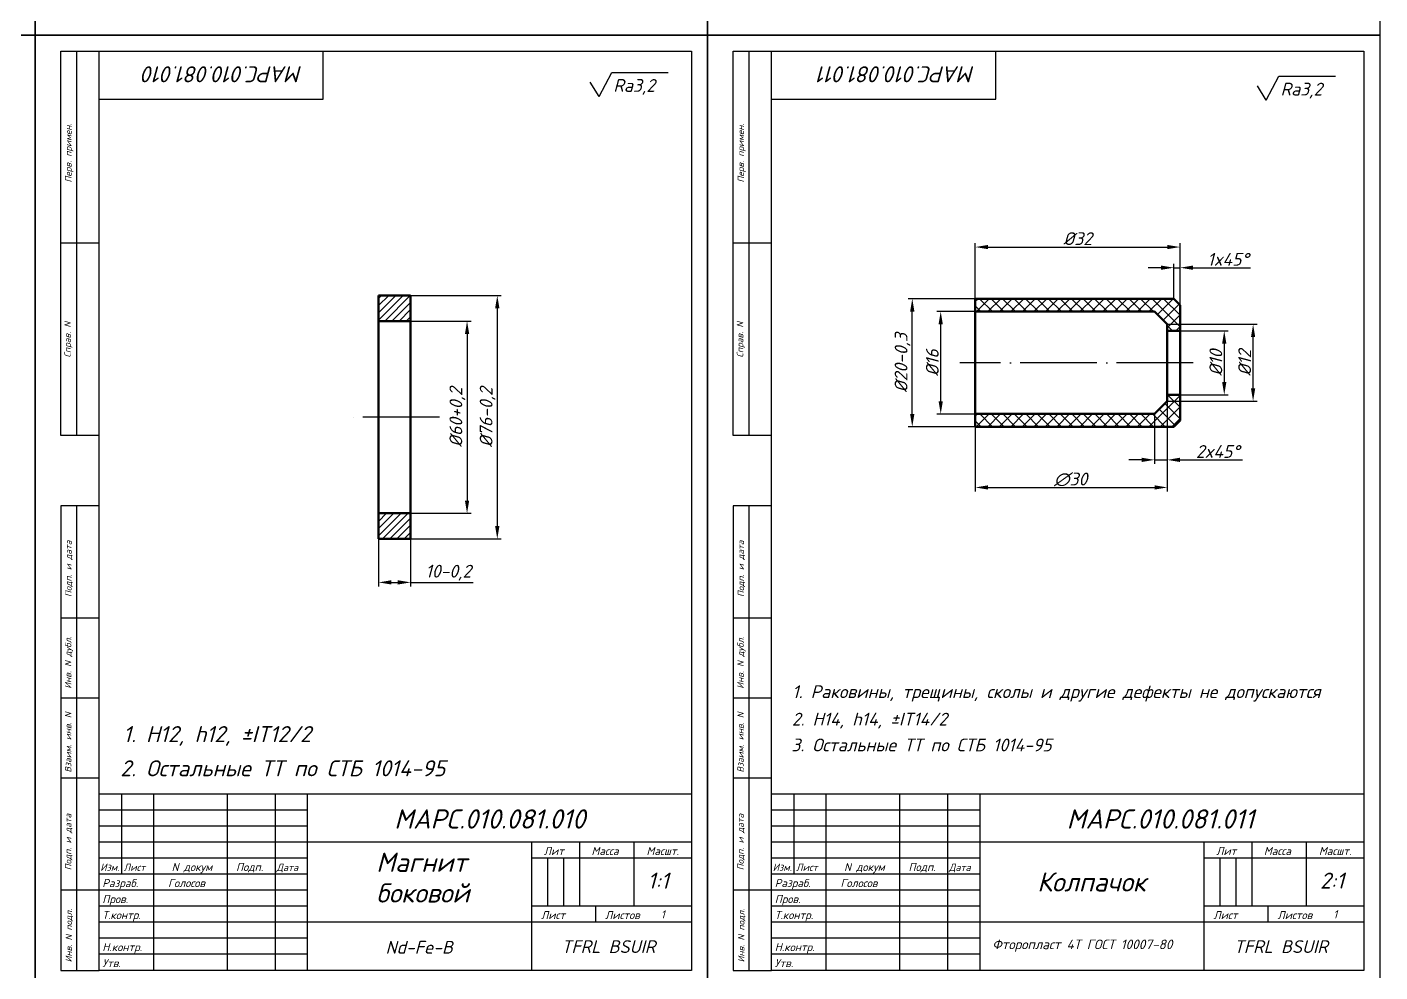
# Model space of a CAD drawing. Header units: millimetres. Extents: x -5427 to 3670, y -5891 to 948.
# Drawn here: x -4169.6 to -3747.1, y 359 to 654 of the extents above; entities that cross this region are included whole.
import ezdxf
from ezdxf.enums import TextEntityAlignment as Align

# ---------------------------------------------------------------- set-up
doc = ezdxf.new("R2010")
doc.units = ezdxf.units.MM
doc.header["$MEASUREMENT"] = 0
doc.linetypes.add('ACAD_ISO04W100', pattern=[30, 24, -3, 0, -3])
doc.layers.add('оси', color=1, linetype='ACAD_ISO04W100')
doc.layers.add('Толстые', color=7, linetype='Continuous', lineweight=50)
doc.layers.add('Тонкие', color=140, linetype='Continuous', lineweight=25)
doc.styles.get("Standard").update_dxf_attribs({"font": 'isocpeui.ttf'})
doc.styles.add('Для рамки', font='simplex.shx', dxfattribs={"oblique": 15, "height": 4})
doc.dimstyles.new('ISO-25', dxfattribs={"dimtxt": 4, "dimasz": 4, "dimexe": 1.25, "dimexo": 0, "dimtad": 1, "dimtxsty": 'Standard', "dimcen": 2.5, "dimadec": 0, "dimazin": 0, "dimtfac": 1, "dimtmove": 0, "dimatfit": 3, "dimfxl": 1, "dimarcsym": 0})

# ---------------------------------------------------------------- blocks, each defined once
blk = doc.blocks.new('*D593')
at = {"layer": 'Defpoints', "color": 0, "transparency": 16777216}
for p in [(-3884.29, 565.18), (-3873.52, 565.18), (-3873.52, 533.18)]:
    blk.add_point(p, dxfattribs=at)
at = {"layer": 'Тонкие', "color": 0, "lineweight": -2, "transparency": 16777216}
for p, q in [((-3873.52, 565.18), (-3885.54, 565.18)), ((-3884.29, 537.18), (-3884.29, 561.18)), ((-3873.52, 533.18), (-3885.54, 533.18))]:
    blk.add_line(p, q, dxfattribs=at)
at = {"layer": 'Тонкие', "color": 0, "transparency": 16777216}
for points in [[(-3884.96, 561.18), (-3883.62, 561.18), (-3884.29, 565.18)], [(-3884.96, 537.18), (-3883.62, 537.18), (-3884.29, 533.18)]]:
    blk.add_solid(points, dxfattribs=at)
at = {"layer": 'Тонкие', "color": 0, "transparency": 16777216, "insert": (-3886.91, 549.18), "char_height": 4, "attachment_point": 5, "rotation": 90}
blk.add_mtext('%%c16', dxfattribs=at)
blk = doc.blocks.new('*D594')
at = {"layer": 'Defpoints', "color": 0, "transparency": 16777216}
for p in [(-3893.17, 569.18), (-3873.52, 569.18), (-3873.52, 529.18)]:
    blk.add_point(p, dxfattribs=at)
at = {"layer": 'Тонкие', "color": 0, "lineweight": -2, "transparency": 16777216}
for p, q in [((-3873.52, 569.18), (-3894.42, 569.18)), ((-3893.17, 533.18), (-3893.17, 565.18)), ((-3873.52, 529.18), (-3894.42, 529.18))]:
    blk.add_line(p, q, dxfattribs=at)
at = {"layer": 'Тонкие', "color": 0, "transparency": 16777216}
for points in [[(-3893.84, 565.18), (-3892.5, 565.18), (-3893.17, 569.18)], [(-3893.84, 533.18), (-3892.5, 533.18), (-3893.17, 529.18)]]:
    blk.add_solid(points, dxfattribs=at)
at = {"layer": 'Тонкие', "color": 0, "transparency": 16777216, "insert": (-3896.2, 549.18), "char_height": 4, "attachment_point": 5, "rotation": 90}
blk.add_mtext('%%c20-0,3', dxfattribs=at)
blk = doc.blocks.new('*D595')
at = {"layer": 'Defpoints', "color": 0, "transparency": 16777216}
for p in [(-3809.52, 559.18), (-3809.52, 539.18), (-3795.74, 539.18)]:
    blk.add_point(p, dxfattribs=at)
at = {"layer": 'Тонкие', "color": 0, "lineweight": -2, "transparency": 16777216}
for p, q in [((-3809.52, 559.18), (-3794.49, 559.18)), ((-3795.74, 555.18), (-3795.74, 543.18)), ((-3809.52, 539.18), (-3794.49, 539.18))]:
    blk.add_line(p, q, dxfattribs=at)
at = {"layer": 'Тонкие', "color": 0, "transparency": 16777216}
for points in [[(-3796.4, 555.18), (-3795.07, 555.18), (-3795.74, 559.18)], [(-3796.4, 543.18), (-3795.07, 543.18), (-3795.74, 539.18)]]:
    blk.add_solid(points, dxfattribs=at)
at = {"layer": 'Тонкие', "color": 0, "transparency": 16777216, "insert": (-3798.36, 549.18), "char_height": 4, "attachment_point": 5, "rotation": 90}
blk.add_mtext('%%c10', dxfattribs=at)
blk = doc.blocks.new('*D596')
at = {"layer": 'Defpoints', "color": 0, "transparency": 16777216}
for p in [(-3813.52, 537.18), (-3817.52, 533.18), (-3813.52, 518.86)]:
    blk.add_point(p, dxfattribs=at)
at = {"layer": 'Тонкие', "color": 0, "lineweight": -2, "transparency": 16777216}
for p, q in [((-3813.52, 537.18), (-3813.52, 517.61)), ((-3817.52, 533.18), (-3817.52, 517.61)), ((-3821.52, 518.86), (-3825.52, 518.86)), ((-3817.52, 518.86), (-3813.52, 518.86)), ((-3809.52, 518.86), (-3790.01, 518.86))]:
    blk.add_line(p, q, dxfattribs=at)
at = {"layer": 'Тонкие', "color": 0, "transparency": 16777216}
for points in [[(-3821.52, 519.53), (-3821.52, 518.19), (-3817.52, 518.86)], [(-3809.52, 519.53), (-3809.52, 518.19), (-3813.52, 518.86)]]:
    blk.add_solid(points, dxfattribs=at)
at = {"layer": 'Тонкие', "color": 0, "transparency": 16777216, "insert": (-3797.76, 521.48), "char_height": 4, "attachment_point": 5}
blk.add_mtext('2x45%%d', dxfattribs=at)
blk = doc.blocks.new('*D597')
at = {"layer": 'Defpoints', "color": 0, "transparency": 16777216}
for p in [(-3809.52, 578.86), (-3811.52, 569.18), (-3809.52, 567.18)]:
    blk.add_point(p, dxfattribs=at)
at = {"layer": 'Тонкие', "color": 0, "lineweight": -2, "transparency": 16777216}
for p, q in [((-3815.52, 578.86), (-3819.52, 578.86)), ((-3811.52, 569.18), (-3811.52, 580.11)), ((-3811.52, 578.86), (-3809.52, 578.86)), ((-3809.52, 567.18), (-3809.52, 580.11)), ((-3805.52, 578.86), (-3787.58, 578.86))]:
    blk.add_line(p, q, dxfattribs=at)
at = {"layer": 'Тонкие', "color": 0, "transparency": 16777216}
for points in [[(-3815.52, 579.53), (-3815.52, 578.19), (-3811.52, 578.86)], [(-3805.52, 579.53), (-3805.52, 578.19), (-3809.52, 578.86)]]:
    blk.add_solid(points, dxfattribs=at)
at = {"layer": 'Тонкие', "color": 0, "transparency": 16777216, "insert": (-3794.55, 581.48), "char_height": 4, "attachment_point": 5}
blk.add_mtext('1x45%%d', dxfattribs=at)
blk = doc.blocks.new('*D598')
at = {"layer": 'Defpoints', "color": 0, "transparency": 16777216}
for p in [(-3813.52, 561.18), (-3786.73, 561.18), (-3813.52, 537.18)]:
    blk.add_point(p, dxfattribs=at)
at = {"layer": 'Тонкие', "color": 0, "lineweight": -2, "transparency": 16777216}
for p, q in [((-3813.52, 561.18), (-3785.48, 561.18)), ((-3786.73, 541.18), (-3786.73, 557.18)), ((-3813.52, 537.18), (-3785.48, 537.18))]:
    blk.add_line(p, q, dxfattribs=at)
at = {"layer": 'Тонкие', "color": 0, "transparency": 16777216}
for points in [[(-3787.4, 557.18), (-3786.07, 557.18), (-3786.73, 561.18)], [(-3787.4, 541.18), (-3786.07, 541.18), (-3786.73, 537.18)]]:
    blk.add_solid(points, dxfattribs=at)
at = {"layer": 'Тонкие', "color": 0, "transparency": 16777216, "insert": (-3789.36, 549.18), "char_height": 4, "attachment_point": 5, "rotation": 90}
blk.add_mtext('%%c12', dxfattribs=at)
blk = doc.blocks.new('*D658')
at = {"layer": 'Defpoints', "color": 0, "transparency": 16777216}
for p in [(-4049.83, 562.17), (-4049.83, 502.17), (-4032.21, 502.17)]:
    blk.add_point(p, dxfattribs=at)
at = {"layer": 'Тонкие', "color": 0, "lineweight": -2, "transparency": 16777216}
for p, q in [((-4049.83, 562.17), (-4030.96, 562.17)), ((-4032.21, 558.17), (-4032.21, 506.17)), ((-4049.83, 502.17), (-4030.96, 502.17))]:
    blk.add_line(p, q, dxfattribs=at)
at = {"layer": 'Тонкие', "color": 0, "transparency": 16777216}
for points in [[(-4032.87, 558.17), (-4031.54, 558.17), (-4032.21, 562.17)], [(-4032.87, 506.17), (-4031.54, 506.17), (-4032.21, 502.17)]]:
    blk.add_solid(points, dxfattribs=at)
at = {"layer": 'Тонкие', "color": 0, "transparency": 16777216, "insert": (-4035.23, 532.17), "char_height": 4, "attachment_point": 5, "rotation": 90}
blk.add_mtext('%%c60+0,2', dxfattribs=at)
blk = doc.blocks.new('*D659')
at = {"layer": 'Defpoints', "color": 0, "transparency": 16777216}
for p in [(-4049.83, 570.17), (-4049.83, 494.17), (-4022.77, 494.17)]:
    blk.add_point(p, dxfattribs=at)
at = {"layer": 'Тонкие', "color": 0, "lineweight": -2, "transparency": 16777216}
for p, q in [((-4049.83, 570.17), (-4021.52, 570.17)), ((-4022.77, 566.17), (-4022.77, 498.17)), ((-4049.83, 494.17), (-4021.52, 494.17))]:
    blk.add_line(p, q, dxfattribs=at)
at = {"layer": 'Тонкие', "color": 0, "transparency": 16777216}
for points in [[(-4023.44, 566.17), (-4022.1, 566.17), (-4022.77, 570.17)], [(-4023.44, 498.17), (-4022.1, 498.17), (-4022.77, 494.17)]]:
    blk.add_solid(points, dxfattribs=at)
at = {"layer": 'Тонкие', "color": 0, "transparency": 16777216, "insert": (-4025.79, 532.17), "char_height": 4, "attachment_point": 5, "rotation": 90}
blk.add_mtext('%%c76-0,2', dxfattribs=at)
blk = doc.blocks.new('*D660')
at = {"layer": 'Defpoints', "color": 0, "transparency": 16777216}
for p in [(-4059.83, 494.17), (-4049.83, 494.17), (-4049.83, 480.61)]:
    blk.add_point(p, dxfattribs=at)
at = {"layer": 'Тонкие', "color": 0, "lineweight": -2, "transparency": 16777216}
for p, q in [((-4059.83, 494.17), (-4059.83, 479.36)), ((-4049.83, 494.17), (-4049.83, 479.36)), ((-4055.83, 480.61), (-4053.83, 480.61)), ((-4049.83, 480.61), (-4030.27, 480.61))]:
    blk.add_line(p, q, dxfattribs=at)
at = {"layer": 'Тонкие', "color": 0, "transparency": 16777216}
for points in [[(-4055.83, 481.28), (-4055.83, 479.94), (-4059.83, 480.61)], [(-4053.83, 481.28), (-4053.83, 479.94), (-4049.83, 480.61)]]:
    blk.add_solid(points, dxfattribs=at)
at = {"layer": 'Тонкие', "color": 0, "transparency": 16777216, "insert": (-4038.05, 483.64), "char_height": 4, "attachment_point": 5}
blk.add_mtext('10-0,2', dxfattribs=at)

msp = doc.modelspace()

# ---------------------------------------------------------------- hatches: boundary and pattern name
at = {"layer": 'Тонкие'}
h = msp.add_hatch(dxfattribs=at)
h.set_pattern_fill('ANSI31', color=256, scale=0.5, style=0)
h.set_pattern_definition([(45, (-7342.8999, 1302.6054), (-1.122532, 1.122532), [])])
h.paths.add_polyline_path([(-4059.834, 562.169), (-4049.834, 562.169), (-4049.834, 570.169), (-4059.834, 570.169)])
h.paths.add_polyline_path([(-4059.834, 502.169), (-4059.834, 494.169), (-4049.834, 494.169), (-4049.834, 502.169)])
h = msp.add_hatch(dxfattribs=at)
h.set_pattern_fill('ANSI37', color=256, scale=0.8, angle=90, style=0)
h.set_pattern_definition([(135, (-8127.2823, 916.097), (-1.7960512, -1.7960512), []), (225, (-8127.2823, 916.097), (1.7960512, -1.7960512), [])])
h.paths.add_polyline_path([(-3873.517, 569.181), (-3873.517, 565.181), (-3817.517, 565.181), (-3813.517, 561.181), (-3813.517, 559.181), (-3809.517, 559.181), (-3809.517, 567.181), (-3811.517, 569.181)])
h.paths.add_polyline_path([(-3811.517, 529.181), (-3809.517, 531.181), (-3809.517, 539.181), (-3813.517, 539.181), (-3813.517, 537.181), (-3817.517, 533.181), (-3873.517, 533.181), (-3873.517, 529.181)])

# ---------------------------------------------------------------- linework, layer by layer
for p, q in [((-4167.118, 948.486), (-4167.118, 651.486)), ((-4167.118, 651.486), (-4167.118, 948.486)), ((-3957.118, 651.486), (-3957.118, 948.486)), ((-3957.118, 948.486), (-3957.118, 651.486)), ((-3747.118, 948.486), (-3747.118, 651.486)), ((-4167.118, 651.486), (-4377.118, 651.486)), ((-4377.118, 651.486), (-4167.118, 651.486)), ((-4167.118, 651.486), (-4167.118, 354.486)), ((-4167.118, 354.486), (-4167.118, 651.486)), ((-4167.118, 651.486), (-3957.118, 651.486)), ((-3957.118, 651.486), (-4167.118, 651.486)), ((-3957.118, 354.486), (-3957.118, 651.486)), ((-3957.118, 651.486), (-3747.118, 651.486)), ((-3747.118, 651.486), (-3957.118, 651.486)), ((-3957.118, 651.486), (-3957.118, 354.486)), ((-3747.118, 651.486), (-3747.118, 354.486)), ((-4159.118, 526.486), (-4159.118, 646.486)), ((-4159.118, 646.486), (-4147.118, 646.486)), ((-4154.118, 526.486), (-4154.118, 646.486)), ((-4147.118, 359.486), (-4147.118, 646.486)), ((-4147.118, 646.486), (-3962.118, 646.486)), ((-4077.118, 631.486), (-4077.118, 646.486)), ((-3962.118, 646.486), (-3962.118, 359.486)), ((-3949.118, 526.486), (-3949.118, 646.486)), ((-3949.118, 646.486), (-3937.118, 646.486)), ((-3944.118, 526.486), (-3944.118, 646.486)), ((-3937.118, 359.486), (-3937.118, 646.486)), ((-3937.118, 646.486), (-3752.118, 646.486)), ((-3867.118, 631.486), (-3867.118, 646.486)), ((-3752.118, 646.486), (-3752.118, 359.486)), ((-4147.118, 631.486), (-4077.118, 631.486)), ((-3937.118, 631.486), (-3867.118, 631.486)), ((-4147.118, 586.486), (-4159.118, 586.486)), ((-3937.118, 586.486), (-3949.118, 586.486)), ((-4147.118, 526.486), (-4159.118, 526.486)), ((-3937.118, 526.486), (-3949.118, 526.486)), ((-4159.118, 504.486), (-4159.118, 359.486)), ((-4147.118, 504.486), (-4159.118, 504.486)), ((-4154.118, 359.486), (-4154.118, 504.486)), ((-3949.118, 504.486), (-3949.118, 359.486)), ((-3937.118, 504.486), (-3949.118, 504.486)), ((-3944.118, 359.486), (-3944.118, 504.486)), ((-4147.118, 469.486), (-4159.118, 469.486)), ((-3937.118, 469.486), (-3949.118, 469.486)), ((-4147.118, 444.486), (-4159.118, 444.486)), ((-3937.118, 444.486), (-3949.118, 444.486)), ((-4147.118, 419.486), (-4159.118, 419.486)), ((-3937.118, 419.486), (-3949.118, 419.486)), ((-3962.118, 414.486), (-4147.118, 414.486)), ((-4140.118, 414.486), (-4140.118, 389.486)), ((-4140.118, 414.486), (-4140.118, 389.486)), ((-4130.118, 414.486), (-4130.118, 359.486)), ((-4130.118, 414.486), (-4130.118, 359.486)), ((-4107.118, 414.486), (-4107.118, 359.486)), ((-4107.118, 414.486), (-4107.118, 359.486)), ((-4092.118, 414.486), (-4092.118, 359.486)), ((-4092.118, 414.486), (-4092.118, 359.486)), ((-4082.118, 414.486), (-4082.118, 359.486)), ((-4082.118, 414.486), (-4082.118, 359.486)), ((-3752.118, 414.486), (-3937.118, 414.486)), ((-3930.118, 414.486), (-3930.118, 389.486)), ((-3930.118, 414.486), (-3930.118, 389.486)), ((-3920.118, 414.486), (-3920.118, 359.486)), ((-3920.118, 414.486), (-3920.118, 359.486)), ((-3897.118, 414.486), (-3897.118, 359.486)), ((-3897.118, 414.486), (-3897.118, 359.486)), ((-3882.118, 414.486), (-3882.118, 359.486)), ((-3882.118, 414.486), (-3882.118, 359.486)), ((-3872.118, 414.486), (-3872.118, 359.486)), ((-3872.118, 414.486), (-3872.118, 359.486)), ((-3962.118, 399.486), (-4082.118, 399.486)), ((-4012.118, 399.486), (-4012.118, 359.486)), ((-4012.118, 399.486), (-4012.118, 359.486)), ((-3997.118, 399.486), (-3997.118, 379.486)), ((-3997.118, 399.486), (-3997.118, 379.486)), ((-3980.118, 399.486), (-3980.118, 379.486)), ((-3980.118, 399.486), (-3980.118, 379.486)), ((-3752.118, 399.486), (-3872.118, 399.486)), ((-3802.118, 399.486), (-3802.118, 359.486)), ((-3802.118, 399.486), (-3802.118, 359.486)), ((-3787.118, 399.486), (-3787.118, 379.486)), ((-3787.118, 399.486), (-3787.118, 379.486)), ((-3770.118, 399.486), (-3770.118, 379.486)), ((-3770.118, 399.486), (-3770.118, 379.486)), ((-4082.118, 394.486), (-4147.118, 394.486)), ((-3962.118, 394.486), (-4012.118, 394.486)), ((-3872.118, 394.486), (-3937.118, 394.486)), ((-3752.118, 394.486), (-3802.118, 394.486)), ((-4082.118, 389.486), (-4147.118, 389.486)), ((-4082.118, 389.486), (-4147.118, 389.486)), ((-3872.118, 389.486), (-3937.118, 389.486)), ((-3872.118, 389.486), (-3937.118, 389.486)), ((-4147.118, 384.486), (-4159.118, 384.486)), ((-3937.118, 384.486), (-3949.118, 384.486)), ((-3962.118, 379.486), (-4012.118, 379.486)), ((-3962.118, 379.486), (-4012.118, 379.486)), ((-3992.118, 379.486), (-3992.118, 374.486)), ((-3992.118, 379.486), (-3992.118, 374.486)), ((-3752.118, 379.486), (-3802.118, 379.486)), ((-3752.118, 379.486), (-3802.118, 379.486)), ((-3782.118, 379.486), (-3782.118, 374.486)), ((-3782.118, 379.486), (-3782.118, 374.486)), ((-3962.118, 374.486), (-4082.118, 374.486)), ((-3962.118, 374.486), (-4082.118, 374.486)), ((-3752.118, 374.486), (-3872.118, 374.486)), ((-3752.118, 374.486), (-3872.118, 374.486)), ((-4159.118, 359.486), (-4147.118, 359.486)), ((-3962.118, 359.486), (-4147.118, 359.486)), ((-3949.118, 359.486), (-3937.118, 359.486)), ((-3752.118, 359.486), (-3937.118, 359.486))]:
    msp.add_line(p, q)
at = {"layer": 'оси'}
for p, q in [((-3805.426, 549.181), (-3878.368, 549.181)), ((-4040.794, 532.169), (-4067.807, 532.169))]:
    msp.add_line(p, q, dxfattribs=at)
at = {"layer": 'Толстые'}
for p, q in [((-4049.834, 570.169), (-4059.834, 570.169)), ((-4059.834, 494.169), (-4059.834, 570.169)), ((-4049.834, 494.169), (-4049.834, 570.169)), ((-3811.517, 569.181), (-3873.517, 569.181)), ((-3873.517, 529.181), (-3873.517, 569.181)), ((-3809.517, 567.181), (-3811.517, 569.181)), ((-3809.517, 531.181), (-3809.517, 567.181)), ((-4049.834, 562.169), (-4059.834, 562.169)), ((-3873.517, 565.181), (-3817.517, 565.181)), ((-3813.517, 561.181), (-3817.517, 565.181)), ((-3813.517, 561.181), (-3813.517, 537.181)), ((-3809.517, 559.181), (-3813.517, 559.181)), ((-3813.517, 537.181), (-3817.517, 533.181)), ((-3809.517, 539.181), (-3813.517, 539.181)), ((-3873.517, 533.181), (-3817.517, 533.181)), ((-3873.517, 529.181), (-3873.517, 533.181)), ((-3811.517, 529.181), (-3873.517, 529.181)), ((-3809.517, 531.181), (-3811.517, 529.181)), ((-4049.834, 502.169), (-4059.834, 502.169)), ((-4049.834, 494.169), (-4059.834, 494.169))]:
    msp.add_line(p, q, dxfattribs=at)
at = {"layer": 'Тонкие'}
for p, q in [((-3990.991, 632.335), (-3987.026, 639.76)), ((-3987.026, 639.76), (-3969.361, 639.756)), ((-3782.61, 631.188), (-3778.645, 638.613)), ((-3778.645, 638.613), (-3760.98, 638.608)), ((-3990.991, 632.335), (-3993.716, 636.79)), ((-3782.61, 631.188), (-3785.335, 635.643)), ((-3873.517, 569.181), (-3873.517, 586.553)), ((-3869.517, 585.303), (-3813.517, 585.303)), ((-3809.517, 567.181), (-3809.517, 586.553)), ((-3813.517, 537.181), (-3813.517, 509)), ((-3873.517, 529.181), (-3873.517, 509)), ((-3869.517, 510.25), (-3817.517, 510.25)), ((-4082.118, 409.486), (-4147.118, 409.486)), ((-3872.118, 409.486), (-3937.118, 409.486)), ((-4082.118, 404.486), (-4147.118, 404.486)), ((-3872.118, 404.486), (-3937.118, 404.486)), ((-4082.118, 399.486), (-4147.118, 399.486)), ((-3872.118, 399.486), (-3937.118, 399.486)), ((-4007.118, 394.486), (-4007.118, 379.486)), ((-4007.118, 394.486), (-4007.118, 379.486)), ((-4002.118, 394.486), (-4002.118, 379.486)), ((-4002.118, 394.486), (-4002.118, 379.486)), ((-3797.118, 394.486), (-3797.118, 379.486)), ((-3797.118, 394.486), (-3797.118, 379.486)), ((-3792.118, 394.486), (-3792.118, 379.486)), ((-3792.118, 394.486), (-3792.118, 379.486)), ((-4082.118, 384.486), (-4147.118, 384.486)), ((-4082.118, 384.486), (-4147.118, 384.486)), ((-3872.118, 384.486), (-3937.118, 384.486)), ((-3872.118, 384.486), (-3937.118, 384.486)), ((-4082.118, 379.486), (-4147.118, 379.486)), ((-4082.118, 379.486), (-4147.118, 379.486)), ((-3872.118, 379.486), (-3937.118, 379.486)), ((-3872.118, 379.486), (-3937.118, 379.486)), ((-4082.118, 374.486), (-4147.118, 374.486)), ((-4082.118, 374.486), (-4147.118, 374.486)), ((-3872.118, 374.486), (-3937.118, 374.486)), ((-3872.118, 374.486), (-3937.118, 374.486)), ((-4082.118, 369.486), (-4147.118, 369.486)), ((-4082.118, 369.486), (-4147.118, 369.486)), ((-3872.118, 369.486), (-3937.118, 369.486)), ((-3872.118, 369.486), (-3937.118, 369.486)), ((-4082.118, 364.486), (-4147.118, 364.486)), ((-4082.118, 364.486), (-4147.118, 364.486)), ((-3872.118, 364.486), (-3937.118, 364.486)), ((-3872.118, 364.486), (-3937.118, 364.486))]:
    msp.add_line(p, q, dxfattribs=at)
for points in [[(-3869.517, 585.969), (-3869.517, 584.636), (-3873.517, 585.303)], [(-3813.517, 585.969), (-3813.517, 584.636), (-3809.517, 585.303)], [(-3869.517, 510.916), (-3869.517, 509.583), (-3873.517, 510.25)], [(-3817.517, 510.916), (-3817.517, 509.583), (-3813.517, 510.25)]]:
    msp.add_solid(points, dxfattribs=at)

# ---------------------------------------------------------------- texts
for s, p in [('МАРС.010.081.010', (-4083.557, 641.749)), ('МАРС.010.081.011', (-3873.557, 641.749))]:
    msp.add_text(s, height=5, rotation=180, dxfattribs=at).set_placement(p)
for s, height, p in [('Ra3,2', 4, (-3986.529, 633.761)), ('Ra3,2', 4, (-3778.148, 632.614)), ('1. Раковины, трещины, сколы и другие дефекты не допускаются', 4, (-3930.633, 444.486)), ('2. H14, h14, %%pIT14/2', 4, (-3930.757, 435.91)), ('1. H12, h12, %%pIT12/2', 5, (-4139.613, 430.745)), ('3. Остальные ТТ по СТБ 1014-95', 4, (-3930.926, 427.851)), ('2. Остальные ТТ по СТБ 1014-95', 5, (-4140.512, 420.065)), ('МАРС.010.081.010', 6, (-4054.954, 403.744)), ('МАРС.010.081.011', 6, (-3844.954, 403.744)), ('Магнит', 6, (-4060.597, 390.222)), ('Изм.', 2.25, (-4146.75, 390.531)), ('Лист', 2.25, (-4139.463, 390.531)), ('Дата', 2.25, (-4091.714, 390.5)), ('1:1', 5, (-3975.83, 384.989)), ('Изм.', 2.25, (-3936.75, 390.531)), ('Лист', 2.25, (-3929.463, 390.531)), ('Дата', 2.25, (-3881.714, 390.5)), ('Колпачок', 6, (-3854.16, 384.092)), ('2:1', 5, (-3765.83, 384.989)), ('Разраб.', 2.5, (-4146.118, 385.486)), ('Голосов', 2.5, (-4125.586, 385.486)), ('боковой', 6, (-4060.597, 380.652)), ('Разраб.', 2.5, (-3936.118, 385.486)), ('Голосов', 2.5, (-3915.586, 385.486)), ('Пров.', 2.5, (-4146.118, 380.486)), ('Пров.', 2.5, (-3936.118, 380.486)), ('Т.контр.', 2.5, (-4146.118, 375.486)), ('Лист', 2.5, (-4009.118, 375.486)), ('Листов', 2.5, (-3989.118, 375.486)), ('1', 2.5, (-3971.68, 375.72)), ('Т.контр.', 2.5, (-3936.118, 375.486)), ('Лист', 2.5, (-3799.118, 375.486)), ('Листов', 2.5, (-3779.118, 375.486)), ('1', 2.5, (-3761.68, 375.72)), ('Н.контр.', 2.5, (-4146.118, 365.486)), ('Nd-Fe-B', 4, (-4057.658, 364.686)), ('TFRL BSUIR', 4, (-4002.77, 364.891)), ('Н.контр.', 2.5, (-3936.118, 365.486)), ('Фторопласт 4Т ГОСТ 10007-80', 3, (-3868.188, 366.094)), ('TFRL BSUIR', 4, (-3792.77, 364.891)), ('Утв.', 2.5, (-4146.118, 360.486)), ('Утв.', 2.5, (-3936.118, 360.486))]:
    msp.add_text(s, height=height, dxfattribs=at).set_placement(p)
at = {"layer": 'Тонкие', "linetype": 'Continuous', "style": 'Для рамки', "oblique": 15}
for s, p in [('Перв. примен.', (-4155.713, 605.458)), ('Перв. примен.', (-3945.713, 605.458)), ('Справ. N', (-4155.957, 550.824)), ('Справ. N', (-3945.957, 550.824)), ('Подп. и дата', (-4155.697, 476.045)), ('Подп. и дата', (-3945.697, 476.045)), ('Инв. N дубл.', (-4155.795, 447.405)), ('Инв. N дубл.', (-3945.795, 447.405)), ('Взаим. инв. N', (-4155.795, 421.243)), ('Взаим. инв. N', (-3945.795, 421.243)), ('Подп. и дата', (-4155.795, 390.743)), ('Подп. и дата', (-3945.795, 390.743)), ('Инв. N подл.', (-4155.569, 361.972)), ('Инв. N подл.', (-3945.569, 361.972))]:
    msp.add_text(s, height=2, rotation=90, dxfattribs=at).set_placement(p)
at = {"layer": 'Тонкие', "color": 6}
msp.add_text('∅30', height=4, dxfattribs=at).set_placement((-3848.918, 510.875))
at = {"layer": 'Тонкие'}
for s, p in [('Лит', (-4005.118, 395.486)), ('Масса', (-3989.118, 395.486)), ('Масшт.', (-3971.118, 395.486)), ('Лит', (-3795.118, 395.486)), ('Масса', (-3779.118, 395.486)), ('Масшт.', (-3761.118, 395.486)), ('N докум', (-4118.118, 390.486)), ('Подп.', (-4100.118, 390.486)), ('N докум', (-3908.118, 390.486)), ('Подп.', (-3890.118, 390.486))]:
    msp.add_text(s, height=2.5, dxfattribs=at).set_placement(p, align=Align.CENTER)
at = {"layer": 'Тонкие', "color": 6, "insert": (-3841.517, 587.928), "char_height": 4, "attachment_point": 5}
msp.add_mtext('%%c32', dxfattribs=at)

# ---------------------------------------------------------------- dimensions: what is measured, and where the dimension line sits
at = {"layer": 'Тонкие'}
for base, p1, p2, text, picture, middle in [((-3809.517, 578.86), (-3811.517, 569.181), (-3809.517, 567.181), '1x45%%d', '*D597', (-3794.546, 581.485)), ((-3813.517, 518.858), (-3817.517, 533.181), (-3813.517, 537.181), '2x45%%d', '*D596', (-3797.762, 521.483)), ((-4049.834, 480.611), (-4059.834, 494.169), (-4049.834, 494.169), '10-0,2', '*D660', (-4038.05, 483.636))]:
    dim = msp.add_linear_dim(base=base, p1=p1, p2=p2, text=text, dimstyle='ISO-25', dxfattribs=at)
    dim.commit()
    dim.dimension.update_dxf_attribs({"geometry": picture, "text_midpoint": middle})
for base, p1, p2, text, picture, middle in [((-4022.769, 494.169), (-4049.834, 570.169), (-4049.834, 494.169), '%%c76-0,2', '*D659', (-4025.794, 532.169)), ((-3893.171, 569.181), (-3873.517, 529.181), (-3873.517, 569.181), '%%c20-0,3', '*D594', (-3896.196, 549.181)), ((-4032.206, 502.169), (-4049.834, 562.169), (-4049.834, 502.169), '%%c60+0,2', '*D658', (-4035.231, 532.169)), ((-3884.29, 565.181), (-3873.517, 533.181), (-3873.517, 565.181), '%%c16', '*D593', (-3886.915, 549.181)), ((-3786.733, 561.181), (-3813.517, 537.181), (-3813.517, 561.181), '%%c12', '*D598', (-3789.358, 549.181)), ((-3795.738, 539.181), (-3809.517, 559.181), (-3809.517, 539.181), '%%c10', '*D595', (-3798.363, 549.181))]:
    dim = msp.add_linear_dim(base=base, p1=p1, p2=p2, angle=90, text=text, dimstyle='ISO-25', dxfattribs=at)
    dim.commit()
    dim.dimension.update_dxf_attribs({"geometry": picture, "text_midpoint": middle})

doc.saveas('drawing.dxf')
